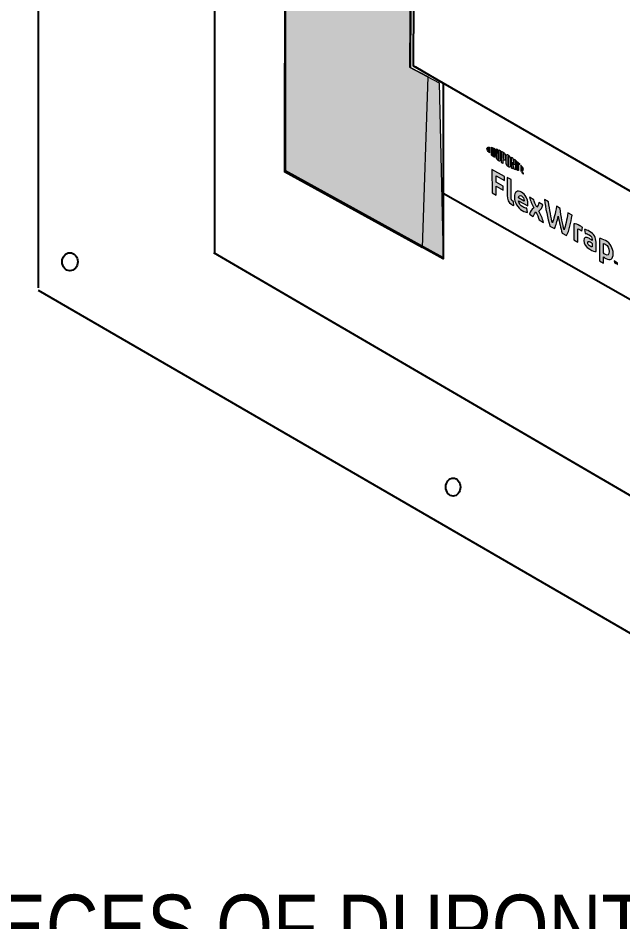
# Model space of a CAD drawing. Header units: inches. Extents: x -20.7 to 75.7, y -15.1 to 19.1.
# Drawn here: x -14.433 to -12.949, y 4.539 to 6.756 of the extents above; entities that cross this region are included whole.
import ezdxf

# ---------------------------------------------------------------- set-up
doc = ezdxf.new("R2010")
doc.units = ezdxf.units.IN
doc.header["$MEASUREMENT"] = 0
for name, color, linetype, lineweight in [('.ATI-DETAIL', 7, 'Continuous', 0), ('.ATI-HATCH', 7, 'Continuous', 0), ('.ATI-TEXT', 7, 'Continuous', 0), ('G-ANNO-TTLB', 7, 'Continuous', 0), ('LOGOS', 7, 'Continuous', 0), ('TYVEK', 7, 'Continuous', 0)]:
    doc.layers.add(name, color=color, linetype=linetype, lineweight=lineweight)

# ---------------------------------------------------------------- blocks, each defined once
blk = doc.blocks.new('Block_15')
at = {"layer": 'TYVEK', "color": 133, "lineweight": 25, "true_color": 0x70ccdd}
blk.add_line((-11.7815, 5.412), (-13.3897, 6.3261), dxfattribs=at)
blk.add_lwpolyline([(-13.6873, 6.7355)], dxfattribs=at)
blk = doc.blocks.new('Block_94')
at = {"layer": 'TYVEK', "color": 2, "lineweight": 18, "true_color": 0xf5eb12}
blk.add_lwpolyline([(-13.385, 6.7294)], dxfattribs=at)
blk = doc.blocks.new('Block_176')
at = {"layer": 'TYVEK', "color": 252, "lineweight": 25, "true_color": 0x838484}
blk.add_ellipse((-14.3054, 6.1584), major_axis=(0, 0.0221), ratio=0.86328, dxfattribs=at)
blk = doc.blocks.new('Block_184')
at = {"layer": 'TYVEK', "color": 18, "lineweight": 25, "true_color": 0x000000}
for points in [[(-14.367, 7.1609)], [(-13.0381, 6.3916)]]:
    blk.add_lwpolyline(points, dxfattribs=at)
blk = doc.blocks.new('Block_186')
at = {"layer": 'TYVEK', "true_color": 0x000000, "transparency": 33554687}
h = blk.add_hatch(color=18, dxfattribs=at)
h.dxf.hatch_style = 2
edge = h.paths.add_edge_path()
edge.add_spline(control_points=[(-13.2697, 6.3275), (-13.2697, 6.3275), (-13.2699, 6.385), (-13.2699, 6.385), (-13.2699, 6.385), (-13.2395, 6.3675), (-13.2395, 6.3675), (-13.2395, 6.3675), (-13.2395, 6.3575), (-13.2395, 6.3575), (-13.2395, 6.3575), (-13.2597, 6.3691), (-13.2597, 6.3691), (-13.2597, 6.3691), (-13.2596, 6.3535), (-13.2596, 6.3535), (-13.2596, 6.3535), (-13.2427, 6.3438), (-13.2427, 6.3438), (-13.2427, 6.3438), (-13.2426, 6.3337), (-13.2426, 6.3337), (-13.2426, 6.3337), (-13.2596, 6.3435), (-13.2596, 6.3435), (-13.2596, 6.3435), (-13.2595, 6.3216), (-13.2595, 6.3216), (-13.2595, 6.3216), (-13.2697, 6.3275), (-13.2697, 6.3275)], knot_values=[0, 0, 0, 0, 1, 1, 1, 2, 2, 2, 3, 3, 3, 4, 4, 4, 5, 5, 5, 6, 6, 6, 7, 7, 7, 8, 8, 8, 9, 9, 9, 10, 10, 10, 10], degree=3, periodic=0)
h = blk.add_hatch(color=18, dxfattribs=at)
h.dxf.hatch_style = 2
edge = h.paths.add_edge_path()
edge.add_spline(control_points=[(-13.2229, 6.3157), (-13.2229, 6.3113), (-13.2219, 6.3084), (-13.219, 6.3067), (-13.2183, 6.3063), (-13.2176, 6.306), (-13.2169, 6.3058), (-13.2169, 6.3058), (-13.2162, 6.2964), (-13.2162, 6.2964), (-13.2176, 6.2969), (-13.2198, 6.2978), (-13.2212, 6.2986), (-13.2294, 6.3033), (-13.2327, 6.3114), (-13.2327, 6.3212), (-13.2327, 6.3212), (-13.2328, 6.3651), (-13.2328, 6.3651), (-13.2328, 6.3651), (-13.223, 6.3601), (-13.223, 6.3601), (-13.223, 6.3601), (-13.2229, 6.3157), (-13.2229, 6.3157)], knot_values=[0, 0, 0, 0, 1, 1, 1, 2, 2, 2, 3, 3, 3, 4, 4, 4, 5, 5, 5, 6, 6, 6, 7, 7, 7, 8, 8, 8, 8], degree=3, periodic=0)
h = blk.add_hatch(color=18, dxfattribs=at)
h.dxf.hatch_style = 2
edge = h.paths.add_edge_path()
edge.add_spline(control_points=[(-13.2047, 6.315), (-13.2047, 6.315), (-13.1911, 6.3073), (-13.1911, 6.3073), (-13.1911, 6.3073), (-13.1911, 6.3083), (-13.1911, 6.3083), (-13.1911, 6.3129), (-13.1933, 6.3175), (-13.1972, 6.3197), (-13.2013, 6.3221), (-13.204, 6.3203), (-13.2047, 6.315)], knot_values=[0, 0, 0, 0, 1, 1, 1, 2, 2, 2, 3, 3, 3, 4, 4, 4, 4], degree=3, periodic=0)
edge = h.paths.add_edge_path()
edge.add_spline(control_points=[(-13.183, 6.2795), (-13.1861, 6.2796), (-13.1908, 6.2811), (-13.1955, 6.2838), (-13.2069, 6.2904), (-13.2148, 6.3033), (-13.2148, 6.317), (-13.2149, 6.33), (-13.2077, 6.3348), (-13.1972, 6.3287), (-13.1879, 6.3234), (-13.1817, 6.3122), (-13.1817, 6.3012), (-13.1817, 6.2988), (-13.1818, 6.2967), (-13.182, 6.2951), (-13.182, 6.2951), (-13.2045, 6.3081), (-13.2045, 6.3081), (-13.2036, 6.301), (-13.2002, 6.2961), (-13.1945, 6.2928), (-13.191, 6.2908), (-13.1877, 6.2898), (-13.1846, 6.2895), (-13.1846, 6.2895), (-13.183, 6.2795), (-13.183, 6.2795)], knot_values=[0, 0, 0, 0, 1, 1, 1, 2, 2, 2, 3, 3, 3, 4, 4, 4, 5, 5, 5, 6, 6, 6, 7, 7, 7, 8, 8, 8, 9, 9, 9, 9], degree=3, periodic=0)
h = blk.add_hatch(color=18, dxfattribs=at)
h.dxf.hatch_style = 2
edge = h.paths.add_edge_path()
edge.add_spline(control_points=[(-13.1672, 6.2906), (-13.172, 6.2994), (-13.1758, 6.3072), (-13.178, 6.3167), (-13.178, 6.3167), (-13.1674, 6.3106), (-13.1674, 6.3106), (-13.1664, 6.3064), (-13.1633, 6.299), (-13.1601, 6.2925), (-13.1575, 6.2955), (-13.1552, 6.2991), (-13.1548, 6.3034), (-13.1548, 6.3034), (-13.1448, 6.2977), (-13.1448, 6.2977), (-13.1466, 6.2902), (-13.1497, 6.286), (-13.1551, 6.2827), (-13.1499, 6.2731), (-13.1464, 6.2654), (-13.1435, 6.255), (-13.1435, 6.255), (-13.1541, 6.2611), (-13.1541, 6.2611), (-13.1556, 6.2665), (-13.1592, 6.2747), (-13.1622, 6.281), (-13.1649, 6.278), (-13.1674, 6.2746), (-13.1684, 6.2693), (-13.1684, 6.2693), (-13.178, 6.2748), (-13.178, 6.2748), (-13.1762, 6.2823), (-13.1729, 6.2869), (-13.1672, 6.2906)], knot_values=[0, 0, 0, 0, 1, 1, 1, 2, 2, 2, 3, 3, 3, 4, 4, 4, 5, 5, 5, 6, 6, 6, 7, 7, 7, 8, 8, 8, 9, 9, 9, 10, 10, 10, 11, 11, 11, 12, 12, 12, 12], degree=3, periodic=0)
h = blk.add_hatch(color=18, dxfattribs=at)
h.dxf.hatch_style = 2
edge = h.paths.add_edge_path()
edge.add_spline(control_points=[(-13.0838, 6.2782), (-13.0838, 6.2782), (-13.0734, 6.2722), (-13.0734, 6.2722), (-13.0761, 6.2546), (-13.0807, 6.2347), (-13.0867, 6.2224), (-13.0867, 6.2224), (-13.0979, 6.2288), (-13.0979, 6.2288), (-13.1015, 6.2411), (-13.1046, 6.255), (-13.1073, 6.27), (-13.11, 6.2581), (-13.113, 6.2477), (-13.1165, 6.2395), (-13.1165, 6.2395), (-13.1277, 6.2459), (-13.1277, 6.2459), (-13.1335, 6.265), (-13.1386, 6.2905), (-13.1413, 6.3111), (-13.1413, 6.3111), (-13.1309, 6.3052), (-13.1309, 6.3052), (-13.1287, 6.2866), (-13.1246, 6.2648), (-13.1217, 6.2535), (-13.1186, 6.2614), (-13.1139, 6.2776), (-13.1119, 6.2943), (-13.1119, 6.2943), (-13.1028, 6.289), (-13.1028, 6.289), (-13.1006, 6.2699), (-13.0959, 6.2484), (-13.0928, 6.2369), (-13.0899, 6.2449), (-13.0859, 6.2621), (-13.0838, 6.2782)], knot_values=[0, 0, 0, 0, 1, 1, 1, 2, 2, 2, 3, 3, 3, 4, 4, 4, 5, 5, 5, 6, 6, 6, 7, 7, 7, 8, 8, 8, 9, 9, 9, 10, 10, 10, 11, 11, 11, 12, 12, 12, 13, 13, 13, 13], degree=3, periodic=0)
h = blk.add_hatch(color=18, dxfattribs=at)
h.dxf.hatch_style = 2
edge = h.paths.add_edge_path()
edge.add_spline(control_points=[(-13.0541, 6.2466), (-13.0515, 6.2451), (-13.0491, 6.2434), (-13.0477, 6.2421), (-13.0477, 6.2421), (-13.0491, 6.2337), (-13.0491, 6.2337), (-13.0503, 6.2349), (-13.0518, 6.2359), (-13.0533, 6.2367), (-13.0559, 6.2383), (-13.0577, 6.2387), (-13.0592, 6.2387), (-13.0592, 6.2387), (-13.0591, 6.2065), (-13.0591, 6.2065), (-13.0591, 6.2065), (-13.0689, 6.2122), (-13.0689, 6.2122), (-13.0689, 6.2122), (-13.069, 6.2515), (-13.069, 6.2515), (-13.0652, 6.2515), (-13.0592, 6.2495), (-13.0541, 6.2466)], knot_values=[0, 0, 0, 0, 1, 1, 1, 2, 2, 2, 3, 3, 3, 4, 4, 4, 5, 5, 5, 6, 6, 6, 7, 7, 7, 8, 8, 8, 8], degree=3, periodic=0)
h = blk.add_hatch(color=18, dxfattribs=at)
h.dxf.hatch_style = 2
edge = h.paths.add_edge_path()
edge.add_spline(control_points=[(-13.0241, 6.1948), (-13.0241, 6.1948), (-13.0242, 6.2035), (-13.0242, 6.2035), (-13.0258, 6.2049), (-13.0275, 6.2061), (-13.0292, 6.2071), (-13.0325, 6.209), (-13.0351, 6.209), (-13.035, 6.2051), (-13.035, 6.2017), (-13.0329, 6.1986), (-13.0291, 6.1965), (-13.027, 6.1952), (-13.0252, 6.1947), (-13.0241, 6.1948)], knot_values=[0, 0, 0, 0, 1, 1, 1, 2, 2, 2, 3, 3, 3, 4, 4, 4, 5, 5, 5, 5], degree=3, periodic=0)
edge = h.paths.add_edge_path()
edge.add_spline(control_points=[(-13.0301, 6.1889), (-13.0399, 6.1945), (-13.0448, 6.2028), (-13.0448, 6.2102), (-13.0448, 6.2184), (-13.0391, 6.2198), (-13.0305, 6.215), (-13.0285, 6.2138), (-13.026, 6.212), (-13.0242, 6.2107), (-13.0242, 6.2107), (-13.0242, 6.2127), (-13.0242, 6.2127), (-13.0242, 6.2177), (-13.0267, 6.2215), (-13.0315, 6.2242), (-13.0346, 6.226), (-13.0379, 6.2274), (-13.0409, 6.2277), (-13.0409, 6.2277), (-13.0427, 6.2376), (-13.0427, 6.2376), (-13.0396, 6.2373), (-13.0347, 6.2354), (-13.0303, 6.2329), (-13.0199, 6.2269), (-13.0147, 6.2175), (-13.0146, 6.2064), (-13.0146, 6.2064), (-13.0146, 6.1836), (-13.0146, 6.1836), (-13.0175, 6.1836), (-13.023, 6.1848), (-13.0301, 6.1889)], knot_values=[0, 0, 0, 0, 1, 1, 1, 2, 2, 2, 3, 3, 3, 4, 4, 4, 5, 5, 5, 6, 6, 6, 7, 7, 7, 8, 8, 8, 9, 9, 9, 10, 10, 10, 11, 11, 11, 11], degree=3, periodic=0)
h = blk.add_hatch(color=18, dxfattribs=at)
h.dxf.hatch_style = 2
edge = h.paths.add_edge_path()
edge.add_spline(control_points=[(-12.9917, 6.1762), (-12.9854, 6.1726), (-12.9825, 6.1754), (-12.9826, 6.1838), (-12.9826, 6.1912), (-12.9853, 6.1977), (-12.9918, 6.2014), (-12.9936, 6.2025), (-12.9948, 6.2028), (-12.9963, 6.203), (-12.9963, 6.203), (-12.9963, 6.18), (-12.9963, 6.18), (-12.9949, 6.1786), (-12.9938, 6.1774), (-12.9917, 6.1762)], knot_values=[0, 0, 0, 0, 1, 1, 1, 2, 2, 2, 3, 3, 3, 4, 4, 4, 5, 5, 5, 5], degree=3, periodic=0)
edge = h.paths.add_edge_path()
edge.add_spline(control_points=[(-12.9903, 6.1662), (-12.9928, 6.1676), (-12.9945, 6.1689), (-12.9963, 6.1707), (-12.9963, 6.1707), (-12.9962, 6.1551), (-12.9962, 6.1551), (-12.9962, 6.1551), (-13.006, 6.1607), (-13.006, 6.1607), (-13.006, 6.1607), (-13.0061, 6.2155), (-13.0061, 6.2155), (-13.0021, 6.2153), (-12.9964, 6.2134), (-12.9913, 6.2105), (-12.9796, 6.2038), (-12.9726, 6.1916), (-12.9726, 6.1784), (-12.9726, 6.165), (-12.9792, 6.1598), (-12.9903, 6.1662)], knot_values=[0, 0, 0, 0, 1, 1, 1, 2, 2, 2, 3, 3, 3, 4, 4, 4, 5, 5, 5, 6, 6, 6, 7, 7, 7, 7], degree=3, periodic=0)
h = blk.add_hatch(color=18, dxfattribs=at)
h.dxf.hatch_style = 2
edge = h.paths.add_edge_path()
edge.add_spline(control_points=[(-12.9655, 6.1578), (-12.9652, 6.1566), (-12.9648, 6.1557), (-12.9644, 6.1547), (-12.964, 6.1552), (-12.9637, 6.1557), (-12.9633, 6.1565), (-12.9633, 6.1565), (-12.9623, 6.1559), (-12.9623, 6.1559), (-12.9623, 6.1559), (-12.9623, 6.1517), (-12.9623, 6.1517), (-12.9623, 6.1517), (-12.9632, 6.1522), (-12.9632, 6.1522), (-12.9632, 6.1522), (-12.9632, 6.1542), (-12.9632, 6.1542), (-12.9632, 6.1542), (-12.9631, 6.1548), (-12.9631, 6.1548), (-12.9634, 6.1543), (-12.9638, 6.1539), (-12.9641, 6.1535), (-12.9641, 6.1535), (-12.9647, 6.1539), (-12.9647, 6.1539), (-12.9651, 6.1546), (-12.9654, 6.1555), (-12.9657, 6.1563), (-12.9657, 6.1563), (-12.9657, 6.1556), (-12.9657, 6.1556), (-12.9657, 6.1556), (-12.9656, 6.1536), (-12.9656, 6.1536), (-12.9656, 6.1536), (-12.9665, 6.1541), (-12.9665, 6.1541), (-12.9665, 6.1541), (-12.9666, 6.1584), (-12.9666, 6.1584), (-12.9666, 6.1584), (-12.9655, 6.1578), (-12.9655, 6.1578)], knot_values=[0, 0, 0, 0, 1, 1, 1, 2, 2, 2, 3, 3, 3, 4, 4, 4, 5, 5, 5, 6, 6, 6, 7, 7, 7, 8, 8, 8, 9, 9, 9, 10, 10, 10, 11, 11, 11, 12, 12, 12, 13, 13, 13, 14, 14, 14, 15, 15, 15, 15], degree=3, periodic=0)
edge = h.paths.add_edge_path()
edge.add_spline(control_points=[(-12.9689, 6.1588), (-12.9689, 6.1588), (-12.9699, 6.1594), (-12.9699, 6.1594), (-12.9699, 6.1594), (-12.9699, 6.1603), (-12.9699, 6.1603), (-12.9699, 6.1603), (-12.967, 6.1586), (-12.967, 6.1586), (-12.967, 6.1586), (-12.967, 6.1577), (-12.967, 6.1577), (-12.967, 6.1577), (-12.968, 6.1583), (-12.968, 6.1583), (-12.968, 6.1583), (-12.9679, 6.1549), (-12.9679, 6.1549), (-12.9679, 6.1549), (-12.9689, 6.1555), (-12.9689, 6.1555), (-12.9689, 6.1555), (-12.9689, 6.1588), (-12.9689, 6.1588)], knot_values=[0, 0, 0, 0, 1, 1, 1, 2, 2, 2, 3, 3, 3, 4, 4, 4, 5, 5, 5, 6, 6, 6, 7, 7, 7, 8, 8, 8, 8], degree=3, periodic=0)
at = {"layer": 'TYVEK'}
for points, knots in [([(-13.2697, 6.3275), (-13.2697, 6.3275), (-13.2699, 6.385), (-13.2699, 6.385), (-13.2699, 6.385), (-13.2395, 6.3675), (-13.2395, 6.3675), (-13.2395, 6.3675), (-13.2395, 6.3575), (-13.2395, 6.3575), (-13.2395, 6.3575), (-13.2597, 6.3691), (-13.2597, 6.3691), (-13.2597, 6.3691), (-13.2596, 6.3535), (-13.2596, 6.3535), (-13.2596, 6.3535), (-13.2427, 6.3438), (-13.2427, 6.3438), (-13.2427, 6.3438), (-13.2426, 6.3337), (-13.2426, 6.3337), (-13.2426, 6.3337), (-13.2596, 6.3435), (-13.2596, 6.3435), (-13.2596, 6.3435), (-13.2595, 6.3216), (-13.2595, 6.3216), (-13.2595, 6.3216), (-13.2697, 6.3275), (-13.2697, 6.3275)], [0, 0, 0, 0, 1, 1, 1, 2, 2, 2, 3, 3, 3, 4, 4, 4, 5, 5, 5, 6, 6, 6, 7, 7, 7, 8, 8, 8, 9, 9, 9, 10, 10, 10, 10]), ([(-13.2229, 6.3157), (-13.2229, 6.3113), (-13.2219, 6.3084), (-13.219, 6.3067), (-13.2183, 6.3063), (-13.2176, 6.306), (-13.2169, 6.3058), (-13.2169, 6.3058), (-13.2162, 6.2964), (-13.2162, 6.2964), (-13.2176, 6.2969), (-13.2198, 6.2978), (-13.2212, 6.2986), (-13.2294, 6.3033), (-13.2327, 6.3114), (-13.2327, 6.3212), (-13.2327, 6.3212), (-13.2328, 6.3651), (-13.2328, 6.3651), (-13.2328, 6.3651), (-13.223, 6.3601), (-13.223, 6.3601), (-13.223, 6.3601), (-13.2229, 6.3157), (-13.2229, 6.3157)], [0, 0, 0, 0, 1, 1, 1, 2, 2, 2, 3, 3, 3, 4, 4, 4, 5, 5, 5, 6, 6, 6, 7, 7, 7, 8, 8, 8, 8]), ([(-13.183, 6.2795), (-13.1861, 6.2796), (-13.1908, 6.2811), (-13.1955, 6.2838), (-13.2069, 6.2904), (-13.2148, 6.3033), (-13.2148, 6.317), (-13.2149, 6.33), (-13.2077, 6.3348), (-13.1972, 6.3287), (-13.1879, 6.3234), (-13.1817, 6.3122), (-13.1817, 6.3012), (-13.1817, 6.2988), (-13.1818, 6.2967), (-13.182, 6.2951), (-13.182, 6.2951), (-13.2045, 6.3081), (-13.2045, 6.3081), (-13.2036, 6.301), (-13.2002, 6.2961), (-13.1945, 6.2928), (-13.191, 6.2908), (-13.1877, 6.2898), (-13.1846, 6.2895), (-13.1846, 6.2895), (-13.183, 6.2795), (-13.183, 6.2795)], [0, 0, 0, 0, 1, 1, 1, 2, 2, 2, 3, 3, 3, 4, 4, 4, 5, 5, 5, 6, 6, 6, 7, 7, 7, 8, 8, 8, 9, 9, 9, 9]), ([(-13.2047, 6.315), (-13.2047, 6.315), (-13.1911, 6.3073), (-13.1911, 6.3073), (-13.1911, 6.3073), (-13.1911, 6.3083), (-13.1911, 6.3083), (-13.1911, 6.3129), (-13.1933, 6.3175), (-13.1972, 6.3197), (-13.2013, 6.3221), (-13.204, 6.3203), (-13.2047, 6.315)], [0, 0, 0, 0, 1, 1, 1, 2, 2, 2, 3, 3, 3, 4, 4, 4, 4]), ([(-13.1672, 6.2906), (-13.172, 6.2994), (-13.1758, 6.3072), (-13.178, 6.3167), (-13.178, 6.3167), (-13.1674, 6.3106), (-13.1674, 6.3106), (-13.1664, 6.3064), (-13.1633, 6.299), (-13.1601, 6.2925), (-13.1575, 6.2955), (-13.1552, 6.2991), (-13.1548, 6.3034), (-13.1548, 6.3034), (-13.1448, 6.2977), (-13.1448, 6.2977), (-13.1466, 6.2902), (-13.1497, 6.286), (-13.1551, 6.2827), (-13.1499, 6.2731), (-13.1464, 6.2654), (-13.1435, 6.255), (-13.1435, 6.255), (-13.1541, 6.2611), (-13.1541, 6.2611), (-13.1556, 6.2665), (-13.1592, 6.2747), (-13.1622, 6.281), (-13.1649, 6.278), (-13.1674, 6.2746), (-13.1684, 6.2693), (-13.1684, 6.2693), (-13.178, 6.2748), (-13.178, 6.2748), (-13.1762, 6.2823), (-13.1729, 6.2869), (-13.1672, 6.2906)], [0, 0, 0, 0, 1, 1, 1, 2, 2, 2, 3, 3, 3, 4, 4, 4, 5, 5, 5, 6, 6, 6, 7, 7, 7, 8, 8, 8, 9, 9, 9, 10, 10, 10, 11, 11, 11, 12, 12, 12, 12]), ([(-13.0838, 6.2782), (-13.0838, 6.2782), (-13.0734, 6.2722), (-13.0734, 6.2722), (-13.0761, 6.2546), (-13.0807, 6.2347), (-13.0867, 6.2224), (-13.0867, 6.2224), (-13.0979, 6.2288), (-13.0979, 6.2288), (-13.1015, 6.2411), (-13.1046, 6.255), (-13.1073, 6.27), (-13.11, 6.2581), (-13.113, 6.2477), (-13.1165, 6.2395), (-13.1165, 6.2395), (-13.1277, 6.2459), (-13.1277, 6.2459), (-13.1335, 6.265), (-13.1386, 6.2905), (-13.1413, 6.3111), (-13.1413, 6.3111), (-13.1309, 6.3052), (-13.1309, 6.3052), (-13.1287, 6.2866), (-13.1246, 6.2648), (-13.1217, 6.2535), (-13.1186, 6.2614), (-13.1139, 6.2776), (-13.1119, 6.2943), (-13.1119, 6.2943), (-13.1028, 6.289), (-13.1028, 6.289), (-13.1006, 6.2699), (-13.0959, 6.2484), (-13.0928, 6.2369), (-13.0899, 6.2449), (-13.0859, 6.2621), (-13.0838, 6.2782)], [0, 0, 0, 0, 1, 1, 1, 2, 2, 2, 3, 3, 3, 4, 4, 4, 5, 5, 5, 6, 6, 6, 7, 7, 7, 8, 8, 8, 9, 9, 9, 10, 10, 10, 11, 11, 11, 12, 12, 12, 13, 13, 13, 13]), ([(-13.0541, 6.2466), (-13.0515, 6.2451), (-13.0491, 6.2434), (-13.0477, 6.2421), (-13.0477, 6.2421), (-13.0491, 6.2337), (-13.0491, 6.2337), (-13.0503, 6.2349), (-13.0518, 6.2359), (-13.0533, 6.2367), (-13.0559, 6.2383), (-13.0577, 6.2387), (-13.0592, 6.2387), (-13.0592, 6.2387), (-13.0591, 6.2065), (-13.0591, 6.2065), (-13.0591, 6.2065), (-13.0689, 6.2122), (-13.0689, 6.2122), (-13.0689, 6.2122), (-13.069, 6.2515), (-13.069, 6.2515), (-13.0652, 6.2515), (-13.0592, 6.2495), (-13.0541, 6.2466)], [0, 0, 0, 0, 1, 1, 1, 2, 2, 2, 3, 3, 3, 4, 4, 4, 5, 5, 5, 6, 6, 6, 7, 7, 7, 8, 8, 8, 8]), ([(-13.0301, 6.1889), (-13.0399, 6.1945), (-13.0448, 6.2028), (-13.0448, 6.2102), (-13.0448, 6.2184), (-13.0391, 6.2198), (-13.0305, 6.215), (-13.0285, 6.2138), (-13.026, 6.212), (-13.0242, 6.2107), (-13.0242, 6.2107), (-13.0242, 6.2127), (-13.0242, 6.2127), (-13.0242, 6.2177), (-13.0267, 6.2215), (-13.0315, 6.2242), (-13.0346, 6.226), (-13.0379, 6.2274), (-13.0409, 6.2277), (-13.0409, 6.2277), (-13.0427, 6.2376), (-13.0427, 6.2376), (-13.0396, 6.2373), (-13.0347, 6.2354), (-13.0303, 6.2329), (-13.0199, 6.2269), (-13.0147, 6.2175), (-13.0146, 6.2064), (-13.0146, 6.2064), (-13.0146, 6.1836), (-13.0146, 6.1836), (-13.0175, 6.1836), (-13.023, 6.1848), (-13.0301, 6.1889)], [0, 0, 0, 0, 1, 1, 1, 2, 2, 2, 3, 3, 3, 4, 4, 4, 5, 5, 5, 6, 6, 6, 7, 7, 7, 8, 8, 8, 9, 9, 9, 10, 10, 10, 11, 11, 11, 11]), ([(-13.0241, 6.1948), (-13.0241, 6.1948), (-13.0242, 6.2035), (-13.0242, 6.2035), (-13.0258, 6.2049), (-13.0275, 6.2061), (-13.0292, 6.2071), (-13.0325, 6.209), (-13.0351, 6.209), (-13.035, 6.2051), (-13.035, 6.2017), (-13.0329, 6.1986), (-13.0291, 6.1965), (-13.027, 6.1952), (-13.0252, 6.1947), (-13.0241, 6.1948)], [0, 0, 0, 0, 1, 1, 1, 2, 2, 2, 3, 3, 3, 4, 4, 4, 5, 5, 5, 5]), ([(-12.9903, 6.1662), (-12.9928, 6.1676), (-12.9945, 6.1689), (-12.9963, 6.1707), (-12.9963, 6.1707), (-12.9962, 6.1551), (-12.9962, 6.1551), (-12.9962, 6.1551), (-13.006, 6.1607), (-13.006, 6.1607), (-13.006, 6.1607), (-13.0061, 6.2155), (-13.0061, 6.2155), (-13.0021, 6.2153), (-12.9964, 6.2134), (-12.9913, 6.2105), (-12.9796, 6.2038), (-12.9726, 6.1916), (-12.9726, 6.1784), (-12.9726, 6.165), (-12.9792, 6.1598), (-12.9903, 6.1662)], [0, 0, 0, 0, 1, 1, 1, 2, 2, 2, 3, 3, 3, 4, 4, 4, 5, 5, 5, 6, 6, 6, 7, 7, 7, 7]), ([(-12.9917, 6.1762), (-12.9854, 6.1726), (-12.9825, 6.1754), (-12.9826, 6.1838), (-12.9826, 6.1912), (-12.9853, 6.1977), (-12.9918, 6.2014), (-12.9936, 6.2025), (-12.9948, 6.2028), (-12.9963, 6.203), (-12.9963, 6.203), (-12.9963, 6.18), (-12.9963, 6.18), (-12.9949, 6.1786), (-12.9938, 6.1774), (-12.9917, 6.1762)], [0, 0, 0, 0, 1, 1, 1, 2, 2, 2, 3, 3, 3, 4, 4, 4, 5, 5, 5, 5]), ([(-12.9689, 6.1588), (-12.9689, 6.1588), (-12.9699, 6.1594), (-12.9699, 6.1594), (-12.9699, 6.1594), (-12.9699, 6.1603), (-12.9699, 6.1603), (-12.9699, 6.1603), (-12.967, 6.1586), (-12.967, 6.1586), (-12.967, 6.1586), (-12.967, 6.1577), (-12.967, 6.1577), (-12.967, 6.1577), (-12.968, 6.1583), (-12.968, 6.1583), (-12.968, 6.1583), (-12.9679, 6.1549), (-12.9679, 6.1549), (-12.9679, 6.1549), (-12.9689, 6.1555), (-12.9689, 6.1555), (-12.9689, 6.1555), (-12.9689, 6.1588), (-12.9689, 6.1588)], [0, 0, 0, 0, 1, 1, 1, 2, 2, 2, 3, 3, 3, 4, 4, 4, 5, 5, 5, 6, 6, 6, 7, 7, 7, 8, 8, 8, 8]), ([(-12.9655, 6.1578), (-12.9652, 6.1566), (-12.9648, 6.1557), (-12.9644, 6.1547), (-12.964, 6.1552), (-12.9637, 6.1557), (-12.9633, 6.1565), (-12.9633, 6.1565), (-12.9623, 6.1559), (-12.9623, 6.1559), (-12.9623, 6.1559), (-12.9623, 6.1517), (-12.9623, 6.1517), (-12.9623, 6.1517), (-12.9632, 6.1522), (-12.9632, 6.1522), (-12.9632, 6.1522), (-12.9632, 6.1542), (-12.9632, 6.1542), (-12.9632, 6.1542), (-12.9631, 6.1548), (-12.9631, 6.1548), (-12.9634, 6.1543), (-12.9638, 6.1539), (-12.9641, 6.1535), (-12.9641, 6.1535), (-12.9647, 6.1539), (-12.9647, 6.1539), (-12.9651, 6.1546), (-12.9654, 6.1555), (-12.9657, 6.1563), (-12.9657, 6.1563), (-12.9657, 6.1556), (-12.9657, 6.1556), (-12.9657, 6.1556), (-12.9656, 6.1536), (-12.9656, 6.1536), (-12.9656, 6.1536), (-12.9665, 6.1541), (-12.9665, 6.1541), (-12.9665, 6.1541), (-12.9666, 6.1584), (-12.9666, 6.1584), (-12.9666, 6.1584), (-12.9655, 6.1578), (-12.9655, 6.1578)], [0, 0, 0, 0, 1, 1, 1, 2, 2, 2, 3, 3, 3, 4, 4, 4, 5, 5, 5, 6, 6, 6, 7, 7, 7, 8, 8, 8, 9, 9, 9, 10, 10, 10, 11, 11, 11, 12, 12, 12, 13, 13, 13, 14, 14, 14, 15, 15, 15, 15])]:
    blk.add_open_spline(points, degree=3, knots=knots, dxfattribs=at)
blk = doc.blocks.new('Block_187')
at = {"layer": 'TYVEK', "true_color": 0x000000, "transparency": 33554687}
h = blk.add_hatch(color=18, dxfattribs=at)
h.dxf.hatch_style = 2
edge = h.paths.add_edge_path()
edge.add_spline(control_points=[(-13.2824, 6.4361), (-13.2824, 6.4334), (-13.2802, 6.4297), (-13.2763, 6.4253), (-13.2763, 6.4253), (-13.2763, 6.4397), (-13.2763, 6.4397), (-13.2802, 6.4399), (-13.2824, 6.4387), (-13.2824, 6.4361)], knot_values=[0, 0, 0, 0, 1, 1, 1, 2, 2, 2, 3, 3, 3, 3], degree=3, periodic=0)
h = blk.add_hatch(color=18, dxfattribs=at)
h.dxf.hatch_style = 2
edge = h.paths.add_edge_path()
edge.add_spline(control_points=[(-13.2646, 6.4199), (-13.2646, 6.4188), (-13.2652, 6.4188), (-13.2659, 6.4192), (-13.2664, 6.4195), (-13.2672, 6.4202), (-13.2679, 6.4208), (-13.2679, 6.4208), (-13.2679, 6.4346), (-13.2679, 6.4346), (-13.2673, 6.4344), (-13.2664, 6.4342), (-13.2659, 6.4339), (-13.2652, 6.4335), (-13.2646, 6.4328), (-13.2646, 6.4317), (-13.2646, 6.4317), (-13.2646, 6.4199), (-13.2646, 6.4199)], knot_values=[0, 0, 0, 0, 1, 1, 1, 2, 2, 2, 3, 3, 3, 4, 4, 4, 5, 5, 5, 6, 6, 6, 6], degree=3, periodic=0)
edge = h.paths.add_edge_path()
edge.add_spline(control_points=[(-13.2655, 6.4372), (-13.2665, 6.4378), (-13.2681, 6.4384), (-13.2709, 6.439), (-13.2709, 6.439), (-13.2709, 6.4199), (-13.2709, 6.4199), (-13.2684, 6.4176), (-13.2665, 6.416), (-13.2654, 6.4153), (-13.2629, 6.4139), (-13.2615, 6.4149), (-13.2615, 6.4177), (-13.2615, 6.4177), (-13.2615, 6.4304), (-13.2615, 6.4304), (-13.2615, 6.4332), (-13.263, 6.4358), (-13.2655, 6.4372)], knot_values=[0, 0, 0, 0, 1, 1, 1, 2, 2, 2, 3, 3, 3, 4, 4, 4, 5, 5, 5, 6, 6, 6, 6], degree=3, periodic=0)
h = blk.add_hatch(color=18, dxfattribs=at)
h.dxf.hatch_style = 2
edge = h.paths.add_edge_path()
edge.add_spline(control_points=[(-13.2528, 6.4109), (-13.2528, 6.4098), (-13.2531, 6.4093), (-13.2543, 6.4102), (-13.2555, 6.411), (-13.2558, 6.4118), (-13.2558, 6.4131), (-13.2558, 6.4131), (-13.2559, 6.4339), (-13.2559, 6.4339), (-13.2566, 6.4343), (-13.2584, 6.435), (-13.2591, 6.4353), (-13.2591, 6.4353), (-13.2591, 6.4142), (-13.2591, 6.4142), (-13.2591, 6.4109), (-13.2577, 6.4087), (-13.2543, 6.4064), (-13.2512, 6.4042), (-13.2494, 6.4049), (-13.2494, 6.4086), (-13.2494, 6.4086), (-13.2494, 6.4309), (-13.2494, 6.4309), (-13.2501, 6.4312), (-13.2522, 6.4322), (-13.2528, 6.4325), (-13.2528, 6.4325), (-13.2528, 6.4109), (-13.2528, 6.4109)], knot_values=[0, 0, 0, 0, 1, 1, 1, 2, 2, 2, 3, 3, 3, 4, 4, 4, 5, 5, 5, 6, 6, 6, 7, 7, 7, 8, 8, 8, 9, 9, 9, 10, 10, 10, 10], degree=3, periodic=0)
h = blk.add_hatch(color=18, dxfattribs=at)
h.dxf.hatch_style = 2
edge = h.paths.add_edge_path()
edge.add_spline(control_points=[(-13.2404, 6.4129), (-13.2404, 6.4117), (-13.2407, 6.4113), (-13.2421, 6.4121), (-13.2421, 6.4121), (-13.2433, 6.4128), (-13.2433, 6.4128), (-13.2433, 6.4128), (-13.2433, 6.4239), (-13.2433, 6.4239), (-13.2428, 6.4236), (-13.2425, 6.4234), (-13.2422, 6.4232), (-13.2407, 6.4224), (-13.2404, 6.4216), (-13.2404, 6.4203), (-13.2404, 6.4203), (-13.2404, 6.4129), (-13.2404, 6.4129)], knot_values=[0, 0, 0, 0, 1, 1, 1, 2, 2, 2, 3, 3, 3, 4, 4, 4, 5, 5, 5, 6, 6, 6, 6], degree=3, periodic=0)
edge = h.paths.add_edge_path()
edge.add_spline(control_points=[(-13.242, 6.427), (-13.2426, 6.4274), (-13.2448, 6.4285), (-13.2468, 6.4296), (-13.2468, 6.4296), (-13.2467, 6.4015), (-13.2467, 6.4015), (-13.246, 6.4011), (-13.2442, 6.4), (-13.2433, 6.3994), (-13.2433, 6.3994), (-13.2433, 6.4089), (-13.2433, 6.4089), (-13.2433, 6.4089), (-13.242, 6.4081), (-13.242, 6.4081), (-13.2384, 6.4061), (-13.2369, 6.4071), (-13.2369, 6.4107), (-13.2369, 6.4107), (-13.2369, 6.4189), (-13.2369, 6.4189), (-13.2369, 6.4224), (-13.2386, 6.4251), (-13.242, 6.427)], knot_values=[0, 0, 0, 0, 1, 1, 1, 2, 2, 2, 3, 3, 3, 4, 4, 4, 5, 5, 5, 6, 6, 6, 7, 7, 7, 8, 8, 8, 8], degree=3, periodic=0)
h = blk.add_hatch(color=18, dxfattribs=at)
h.dxf.hatch_style = 2
edge = h.paths.add_edge_path()
edge.add_spline(control_points=[(-13.2281, 6.3961), (-13.2281, 6.395), (-13.2285, 6.3946), (-13.2297, 6.3953), (-13.2309, 6.396), (-13.2312, 6.3968), (-13.2312, 6.3979), (-13.2312, 6.3979), (-13.2313, 6.4154), (-13.2313, 6.4154), (-13.2313, 6.4165), (-13.231, 6.417), (-13.2297, 6.4162), (-13.2285, 6.4155), (-13.2282, 6.4147), (-13.2282, 6.4136), (-13.2282, 6.4136), (-13.2281, 6.3961), (-13.2281, 6.3961)], knot_values=[0, 0, 0, 0, 1, 1, 1, 2, 2, 2, 3, 3, 3, 4, 4, 4, 5, 5, 5, 6, 6, 6, 6], degree=3, periodic=0)
edge = h.paths.add_edge_path()
edge.add_spline(control_points=[(-13.2297, 6.4201), (-13.2329, 6.4221), (-13.2348, 6.4216), (-13.2348, 6.4179), (-13.2348, 6.4179), (-13.2347, 6.3996), (-13.2347, 6.3996), (-13.2347, 6.3957), (-13.233, 6.3931), (-13.2297, 6.3914), (-13.2264, 6.3896), (-13.2247, 6.3901), (-13.2247, 6.3942), (-13.2247, 6.3942), (-13.2247, 6.4117), (-13.2247, 6.4117), (-13.2247, 6.4157), (-13.2263, 6.418), (-13.2297, 6.4201)], knot_values=[0, 0, 0, 0, 1, 1, 1, 2, 2, 2, 3, 3, 3, 4, 4, 4, 5, 5, 5, 6, 6, 6, 6], degree=3, periodic=0)
h = blk.add_hatch(color=18, dxfattribs=at)
h.dxf.hatch_style = 2
edge = h.paths.add_edge_path()
edge.add_spline(control_points=[(-13.2152, 6.3962), (-13.2152, 6.3962), (-13.219, 6.4127), (-13.219, 6.4127), (-13.2201, 6.4134), (-13.2213, 6.4143), (-13.2223, 6.4149), (-13.2223, 6.4149), (-13.2222, 6.388), (-13.2222, 6.388), (-13.2215, 6.3877), (-13.2198, 6.387), (-13.2189, 6.3866), (-13.2189, 6.3866), (-13.2192, 6.4026), (-13.2192, 6.4026), (-13.2192, 6.4026), (-13.2152, 6.3851), (-13.2152, 6.3851), (-13.2143, 6.3847), (-13.2131, 6.3843), (-13.2123, 6.384), (-13.2123, 6.384), (-13.2123, 6.4076), (-13.2123, 6.4076), (-13.2132, 6.4083), (-13.2147, 6.4095), (-13.2155, 6.41), (-13.2155, 6.41), (-13.2152, 6.3962), (-13.2152, 6.3962)], knot_values=[0, 0, 0, 0, 1, 1, 1, 2, 2, 2, 3, 3, 3, 4, 4, 4, 5, 5, 5, 6, 6, 6, 7, 7, 7, 8, 8, 8, 9, 9, 9, 10, 10, 10, 10], degree=3, periodic=0)
h = blk.add_hatch(color=18, dxfattribs=at)
h.dxf.hatch_style = 2
edge = h.paths.add_edge_path()
edge.add_spline(control_points=[(-13.2106, 6.4025), (-13.2098, 6.4018), (-13.209, 6.4012), (-13.2082, 6.4005), (-13.2082, 6.4005), (-13.2081, 6.3826), (-13.2081, 6.3826), (-13.2074, 6.3824), (-13.206, 6.382), (-13.2051, 6.3818), (-13.2051, 6.3818), (-13.2051, 6.3979), (-13.2051, 6.3979), (-13.2042, 6.3971), (-13.2034, 6.3964), (-13.2026, 6.3957), (-13.2026, 6.3957), (-13.2026, 6.3991), (-13.2026, 6.3991), (-13.205, 6.4015), (-13.2076, 6.4038), (-13.2107, 6.4062), (-13.2107, 6.4062), (-13.2106, 6.4025), (-13.2106, 6.4025)], knot_values=[0, 0, 0, 0, 1, 1, 1, 2, 2, 2, 3, 3, 3, 4, 4, 4, 5, 5, 5, 6, 6, 6, 7, 7, 7, 8, 8, 8, 8], degree=3, periodic=0)
h = blk.add_hatch(color=18, dxfattribs=at)
h.dxf.hatch_style = 2
edge = h.paths.add_edge_path()
edge.add_spline(control_points=[(-13.1928, 6.3846), (-13.1928, 6.382), (-13.195, 6.3808), (-13.1989, 6.3809), (-13.1989, 6.3809), (-13.1989, 6.3953), (-13.1989, 6.3953), (-13.195, 6.391), (-13.1928, 6.3872), (-13.1928, 6.3846)], knot_values=[0, 0, 0, 0, 1, 1, 1, 2, 2, 2, 3, 3, 3, 3], degree=3, periodic=0)
h = blk.add_hatch(color=18, dxfattribs=at)
h.dxf.hatch_style = 2
edge = h.paths.add_edge_path()
edge.add_spline(control_points=[(-13.1946, 6.377), (-13.1946, 6.377), (-13.1942, 6.3768), (-13.1942, 6.3768), (-13.1942, 6.3768), (-13.1937, 6.3755), (-13.1937, 6.3755), (-13.1937, 6.3755), (-13.1931, 6.3761), (-13.1931, 6.3761), (-13.1931, 6.3761), (-13.1928, 6.3759), (-13.1928, 6.3759), (-13.1928, 6.3759), (-13.1928, 6.3738), (-13.1928, 6.3738), (-13.1928, 6.3738), (-13.1931, 6.374), (-13.1931, 6.374), (-13.1931, 6.374), (-13.1931, 6.3755), (-13.1931, 6.3755), (-13.1931, 6.3755), (-13.1937, 6.3748), (-13.1937, 6.3748), (-13.1937, 6.3748), (-13.1937, 6.3749), (-13.1937, 6.3749), (-13.1937, 6.3749), (-13.1943, 6.3762), (-13.1943, 6.3762), (-13.1943, 6.3762), (-13.1943, 6.3747), (-13.1943, 6.3747), (-13.1943, 6.3747), (-13.1946, 6.3749), (-13.1946, 6.3749), (-13.1946, 6.3749), (-13.1946, 6.377), (-13.1946, 6.377)], knot_values=[0, 0, 0, 0, 1, 1, 1, 2, 2, 2, 3, 3, 3, 4, 4, 4, 5, 5, 5, 6, 6, 6, 7, 7, 7, 8, 8, 8, 9, 9, 9, 10, 10, 10, 11, 11, 11, 12, 12, 12, 13, 13, 13, 13], degree=3, periodic=0)
edge = h.paths.add_edge_path()
edge.add_spline(control_points=[(-13.1959, 6.3773), (-13.1959, 6.3773), (-13.1964, 6.3777), (-13.1964, 6.3777), (-13.1964, 6.3777), (-13.1964, 6.378), (-13.1964, 6.378), (-13.1964, 6.378), (-13.195, 6.3772), (-13.195, 6.3772), (-13.195, 6.3772), (-13.195, 6.3768), (-13.195, 6.3768), (-13.195, 6.3768), (-13.1955, 6.3771), (-13.1955, 6.3771), (-13.1955, 6.3771), (-13.1955, 6.3754), (-13.1955, 6.3754), (-13.1955, 6.3754), (-13.1959, 6.3756), (-13.1959, 6.3756), (-13.1959, 6.3756), (-13.1959, 6.3773), (-13.1959, 6.3773)], knot_values=[0, 0, 0, 0, 1, 1, 1, 2, 2, 2, 3, 3, 3, 4, 4, 4, 5, 5, 5, 6, 6, 6, 7, 7, 7, 8, 8, 8, 8], degree=3, periodic=0)
at = {"layer": 'TYVEK'}
for points, knots in [([(-13.2824, 6.4361), (-13.2824, 6.4334), (-13.2802, 6.4297), (-13.2763, 6.4253), (-13.2763, 6.4253), (-13.2763, 6.4397), (-13.2763, 6.4397), (-13.2802, 6.4399), (-13.2824, 6.4387), (-13.2824, 6.4361)], [0, 0, 0, 0, 1, 1, 1, 2, 2, 2, 3, 3, 3, 3]), ([(-13.2655, 6.4372), (-13.2665, 6.4378), (-13.2681, 6.4384), (-13.2709, 6.439), (-13.2709, 6.439), (-13.2709, 6.4199), (-13.2709, 6.4199), (-13.2684, 6.4176), (-13.2665, 6.416), (-13.2654, 6.4153), (-13.2629, 6.4139), (-13.2615, 6.4149), (-13.2615, 6.4177), (-13.2615, 6.4177), (-13.2615, 6.4304), (-13.2615, 6.4304), (-13.2615, 6.4332), (-13.263, 6.4358), (-13.2655, 6.4372)], [0, 0, 0, 0, 1, 1, 1, 2, 2, 2, 3, 3, 3, 4, 4, 4, 5, 5, 5, 6, 6, 6, 6]), ([(-13.2646, 6.4199), (-13.2646, 6.4188), (-13.2652, 6.4188), (-13.2659, 6.4192), (-13.2664, 6.4195), (-13.2672, 6.4202), (-13.2679, 6.4208), (-13.2679, 6.4208), (-13.2679, 6.4346), (-13.2679, 6.4346), (-13.2673, 6.4344), (-13.2664, 6.4342), (-13.2659, 6.4339), (-13.2652, 6.4335), (-13.2646, 6.4328), (-13.2646, 6.4317), (-13.2646, 6.4317), (-13.2646, 6.4199), (-13.2646, 6.4199)], [0, 0, 0, 0, 1, 1, 1, 2, 2, 2, 3, 3, 3, 4, 4, 4, 5, 5, 5, 6, 6, 6, 6]), ([(-13.2528, 6.4109), (-13.2528, 6.4098), (-13.2531, 6.4093), (-13.2543, 6.4102), (-13.2555, 6.411), (-13.2558, 6.4118), (-13.2558, 6.4131), (-13.2558, 6.4131), (-13.2559, 6.4339), (-13.2559, 6.4339), (-13.2566, 6.4343), (-13.2584, 6.435), (-13.2591, 6.4353), (-13.2591, 6.4353), (-13.2591, 6.4142), (-13.2591, 6.4142), (-13.2591, 6.4109), (-13.2577, 6.4087), (-13.2543, 6.4064), (-13.2512, 6.4042), (-13.2494, 6.4049), (-13.2494, 6.4086), (-13.2494, 6.4086), (-13.2494, 6.4309), (-13.2494, 6.4309), (-13.2501, 6.4312), (-13.2522, 6.4322), (-13.2528, 6.4325), (-13.2528, 6.4325), (-13.2528, 6.4109), (-13.2528, 6.4109)], [0, 0, 0, 0, 1, 1, 1, 2, 2, 2, 3, 3, 3, 4, 4, 4, 5, 5, 5, 6, 6, 6, 7, 7, 7, 8, 8, 8, 9, 9, 9, 10, 10, 10, 10]), ([(-13.242, 6.427), (-13.2426, 6.4274), (-13.2448, 6.4285), (-13.2468, 6.4296), (-13.2468, 6.4296), (-13.2467, 6.4015), (-13.2467, 6.4015), (-13.246, 6.4011), (-13.2442, 6.4), (-13.2433, 6.3994), (-13.2433, 6.3994), (-13.2433, 6.4089), (-13.2433, 6.4089), (-13.2433, 6.4089), (-13.242, 6.4081), (-13.242, 6.4081), (-13.2384, 6.4061), (-13.2369, 6.4071), (-13.2369, 6.4107), (-13.2369, 6.4107), (-13.2369, 6.4189), (-13.2369, 6.4189), (-13.2369, 6.4224), (-13.2386, 6.4251), (-13.242, 6.427)], [0, 0, 0, 0, 1, 1, 1, 2, 2, 2, 3, 3, 3, 4, 4, 4, 5, 5, 5, 6, 6, 6, 7, 7, 7, 8, 8, 8, 8]), ([(-13.2404, 6.4129), (-13.2404, 6.4117), (-13.2407, 6.4113), (-13.2421, 6.4121), (-13.2421, 6.4121), (-13.2433, 6.4128), (-13.2433, 6.4128), (-13.2433, 6.4128), (-13.2433, 6.4239), (-13.2433, 6.4239), (-13.2428, 6.4236), (-13.2425, 6.4234), (-13.2422, 6.4232), (-13.2407, 6.4224), (-13.2404, 6.4216), (-13.2404, 6.4203), (-13.2404, 6.4203), (-13.2404, 6.4129), (-13.2404, 6.4129)], [0, 0, 0, 0, 1, 1, 1, 2, 2, 2, 3, 3, 3, 4, 4, 4, 5, 5, 5, 6, 6, 6, 6]), ([(-13.2297, 6.4201), (-13.2329, 6.4221), (-13.2348, 6.4216), (-13.2348, 6.4179), (-13.2348, 6.4179), (-13.2347, 6.3996), (-13.2347, 6.3996), (-13.2347, 6.3957), (-13.233, 6.3931), (-13.2297, 6.3914), (-13.2264, 6.3896), (-13.2247, 6.3901), (-13.2247, 6.3942), (-13.2247, 6.3942), (-13.2247, 6.4117), (-13.2247, 6.4117), (-13.2247, 6.4157), (-13.2263, 6.418), (-13.2297, 6.4201)], [0, 0, 0, 0, 1, 1, 1, 2, 2, 2, 3, 3, 3, 4, 4, 4, 5, 5, 5, 6, 6, 6, 6]), ([(-13.2281, 6.3961), (-13.2281, 6.395), (-13.2285, 6.3946), (-13.2297, 6.3953), (-13.2309, 6.396), (-13.2312, 6.3968), (-13.2312, 6.3979), (-13.2312, 6.3979), (-13.2313, 6.4154), (-13.2313, 6.4154), (-13.2313, 6.4165), (-13.231, 6.417), (-13.2297, 6.4162), (-13.2285, 6.4155), (-13.2282, 6.4147), (-13.2282, 6.4136), (-13.2282, 6.4136), (-13.2281, 6.3961), (-13.2281, 6.3961)], [0, 0, 0, 0, 1, 1, 1, 2, 2, 2, 3, 3, 3, 4, 4, 4, 5, 5, 5, 6, 6, 6, 6]), ([(-13.2152, 6.3962), (-13.2152, 6.3962), (-13.219, 6.4127), (-13.219, 6.4127), (-13.2201, 6.4134), (-13.2213, 6.4143), (-13.2223, 6.4149), (-13.2223, 6.4149), (-13.2222, 6.388), (-13.2222, 6.388), (-13.2215, 6.3877), (-13.2198, 6.387), (-13.2189, 6.3866), (-13.2189, 6.3866), (-13.2192, 6.4026), (-13.2192, 6.4026), (-13.2192, 6.4026), (-13.2152, 6.3851), (-13.2152, 6.3851), (-13.2143, 6.3847), (-13.2131, 6.3843), (-13.2123, 6.384), (-13.2123, 6.384), (-13.2123, 6.4076), (-13.2123, 6.4076), (-13.2132, 6.4083), (-13.2147, 6.4095), (-13.2155, 6.41), (-13.2155, 6.41), (-13.2152, 6.3962), (-13.2152, 6.3962)], [0, 0, 0, 0, 1, 1, 1, 2, 2, 2, 3, 3, 3, 4, 4, 4, 5, 5, 5, 6, 6, 6, 7, 7, 7, 8, 8, 8, 9, 9, 9, 10, 10, 10, 10]), ([(-13.2106, 6.4025), (-13.2098, 6.4018), (-13.209, 6.4012), (-13.2082, 6.4005), (-13.2082, 6.4005), (-13.2081, 6.3826), (-13.2081, 6.3826), (-13.2074, 6.3824), (-13.206, 6.382), (-13.2051, 6.3818), (-13.2051, 6.3818), (-13.2051, 6.3979), (-13.2051, 6.3979), (-13.2042, 6.3971), (-13.2034, 6.3964), (-13.2026, 6.3957), (-13.2026, 6.3957), (-13.2026, 6.3991), (-13.2026, 6.3991), (-13.205, 6.4015), (-13.2076, 6.4038), (-13.2107, 6.4062), (-13.2107, 6.4062), (-13.2106, 6.4025), (-13.2106, 6.4025)], [0, 0, 0, 0, 1, 1, 1, 2, 2, 2, 3, 3, 3, 4, 4, 4, 5, 5, 5, 6, 6, 6, 7, 7, 7, 8, 8, 8, 8]), ([(-13.1928, 6.3846), (-13.1928, 6.382), (-13.195, 6.3808), (-13.1989, 6.3809), (-13.1989, 6.3809), (-13.1989, 6.3953), (-13.1989, 6.3953), (-13.195, 6.391), (-13.1928, 6.3872), (-13.1928, 6.3846)], [0, 0, 0, 0, 1, 1, 1, 2, 2, 2, 3, 3, 3, 3]), ([(-13.1959, 6.3773), (-13.1959, 6.3773), (-13.1964, 6.3777), (-13.1964, 6.3777), (-13.1964, 6.3777), (-13.1964, 6.378), (-13.1964, 6.378), (-13.1964, 6.378), (-13.195, 6.3772), (-13.195, 6.3772), (-13.195, 6.3772), (-13.195, 6.3768), (-13.195, 6.3768), (-13.195, 6.3768), (-13.1955, 6.3771), (-13.1955, 6.3771), (-13.1955, 6.3771), (-13.1955, 6.3754), (-13.1955, 6.3754), (-13.1955, 6.3754), (-13.1959, 6.3756), (-13.1959, 6.3756), (-13.1959, 6.3756), (-13.1959, 6.3773), (-13.1959, 6.3773)], [0, 0, 0, 0, 1, 1, 1, 2, 2, 2, 3, 3, 3, 4, 4, 4, 5, 5, 5, 6, 6, 6, 7, 7, 7, 8, 8, 8, 8]), ([(-13.1946, 6.377), (-13.1946, 6.377), (-13.1942, 6.3768), (-13.1942, 6.3768), (-13.1942, 6.3768), (-13.1937, 6.3755), (-13.1937, 6.3755), (-13.1937, 6.3755), (-13.1931, 6.3761), (-13.1931, 6.3761), (-13.1931, 6.3761), (-13.1928, 6.3759), (-13.1928, 6.3759), (-13.1928, 6.3759), (-13.1928, 6.3738), (-13.1928, 6.3738), (-13.1928, 6.3738), (-13.1931, 6.374), (-13.1931, 6.374), (-13.1931, 6.374), (-13.1931, 6.3755), (-13.1931, 6.3755), (-13.1931, 6.3755), (-13.1937, 6.3748), (-13.1937, 6.3748), (-13.1937, 6.3748), (-13.1937, 6.3749), (-13.1937, 6.3749), (-13.1937, 6.3749), (-13.1943, 6.3762), (-13.1943, 6.3762), (-13.1943, 6.3762), (-13.1943, 6.3747), (-13.1943, 6.3747), (-13.1943, 6.3747), (-13.1946, 6.3749), (-13.1946, 6.3749), (-13.1946, 6.3749), (-13.1946, 6.377), (-13.1946, 6.377)], [0, 0, 0, 0, 1, 1, 1, 2, 2, 2, 3, 3, 3, 4, 4, 4, 5, 5, 5, 6, 6, 6, 7, 7, 7, 8, 8, 8, 9, 9, 9, 10, 10, 10, 11, 11, 11, 12, 12, 12, 13, 13, 13, 13])]:
    blk.add_open_spline(points, degree=3, knots=knots, dxfattribs=at)
blk = doc.blocks.new('Block_185')
at = {"layer": 'TYVEK'}
for name in ['Block_187', 'Block_186']:
    blk.add_blockref(name, (0, 0), dxfattribs=at)
blk = doc.blocks.new('Block_409')
at = {"layer": '.ATI-TEXT', "insert": (-15.5379, 4.4473), "char_height": 0.2, "attachment_point": 7}
blk.add_mtext('\\C18;\\c0;\\FArial Narrow|b0|i0|c1;\\H0.156297;\\W1.000000;CUT TWO PIECES OF DUPONT™ FLASHING', dxfattribs=at)
blk = doc.blocks.new('Block_509')
at = {"layer": '.ATI-DETAIL', "color": 93, "lineweight": 25, "true_color": 0x6bbe46}
blk.add_line((-11.8716, 5.7201), (-13.4631, 6.6389), dxfattribs=at)
blk.add_lwpolyline([(-13.4625, 6.6389), (-13.4378, 11.3535), (-11.8486, 10.4341), (-11.871, 5.7201)], dxfattribs=at)
blk = doc.blocks.new('Block_507')
at = {"layer": '.ATI-DETAIL'}
blk.add_blockref('Block_509', (0, 0), dxfattribs=at)
blk = doc.blocks.new('Block_506')
at = {"layer": '.ATI-DETAIL'}
blk.add_blockref('Block_507', (0, 0), dxfattribs=at)

msp = doc.modelspace()

# ---------------------------------------------------------------- hatches: boundary and pattern name
at = {"layer": '.ATI-HATCH', "true_color": 0x818080, "transparency": 33554687}
h = msp.add_hatch(color=8, dxfattribs=at)
edge = h.paths.add_edge_path()
edge.add_spline(control_points=[(-13.7762, 6.3823), (-13.7762, 6.3823), (-13.3898, 6.1688), (-13.3898, 6.1688), (-13.3898, 6.1688), (-13.3996, 6.5974), (-13.3996, 6.5974), (-13.3996, 6.5974), (-13.4725, 6.6356), (-13.4725, 6.6356), (-13.4725, 6.6356), (-13.4419, 11.0806), (-13.4419, 11.0806), (-13.4419, 11.0806), (-13.4378, 11.3535), (-13.4378, 11.3535), (-13.4378, 11.3535), (-13.385, 11.3839), (-13.385, 11.3839), (-13.385, 11.3839), (-13.387, 11.531), (-13.387, 11.531), (-13.387, 11.531), (-13.7761, 11.7557), (-13.7761, 11.7557), (-13.7761, 11.7557), (-13.7762, 6.3823), (-13.7762, 6.3823)], knot_values=[0, 0, 0, 0, 1, 1, 1, 2, 2, 2, 3, 3, 3, 4, 4, 4, 5, 5, 5, 6, 6, 6, 7, 7, 7, 8, 8, 8, 9, 9, 9, 9], degree=3, periodic=0)
edge = h.paths.add_edge_path()
edge.add_spline(control_points=[(-11.7869, 10.6381), (-11.7869, 10.6381), (-11.7837, 5.2267), (-11.7837, 5.2267), (-11.7837, 5.2267), (-11.3832, 4.9954), (-11.3832, 4.9954), (-11.3832, 4.9954), (-11.3934, 10.4122), (-11.3934, 10.4122), (-11.3934, 10.4122), (-11.7869, 10.6381), (-11.7869, 10.6381)], knot_values=[0, 0, 0, 0, 1, 1, 1, 2, 2, 2, 3, 3, 3, 4, 4, 4, 4], degree=3, periodic=0)
at = {"layer": 'G-ANNO-TTLB', "true_color": 0xb9529f, "transparency": 33554687}
h = msp.add_hatch(color=233, dxfattribs=at)
edge = h.paths.add_edge_path()
edge.add_spline(control_points=[(20.0342, -15.1346), (20.0342, -15.1346), (-20.6658, -15.1346), (-20.6658, -15.1346), (-20.6658, -15.1346), (-20.6658, 19.0008), (-20.6658, 19.0008), (-20.6658, 19.0008), (20.0342, 19.0008), (20.0342, 19.0008), (20.0342, 19.0008), (20.0342, -15.1346), (20.0342, -15.1346)], knot_values=[0, 0, 0, 0, 1, 1, 1, 2, 2, 2, 3, 3, 3, 4, 4, 4, 4], degree=3, periodic=0)
edge = h.paths.add_edge_path()
edge.add_spline(control_points=[(-20.5408, 18.8757), (-20.5408, 18.8757), (-20.5408, -15.0095), (-20.5408, -15.0095), (-20.5408, -15.0095), (19.9092, -15.0095), (19.9092, -15.0095), (19.9092, -15.0095), (19.9092, 18.8757), (19.9092, 18.8757), (19.9092, 18.8757), (-20.5408, 18.8757), (-20.5408, 18.8757)], knot_values=[0, 0, 0, 0, 1, 1, 1, 2, 2, 2, 3, 3, 3, 4, 4, 4, 4], degree=3, periodic=0)
edge.add_line((-20.5408, 18.8757), (-20.5408, 18.8757))
at = {"layer": 'LOGOS', "true_color": 0x000000, "transparency": 33554687}
h = msp.add_hatch(dxfattribs=at)
h.set_pattern_fill('_U', color=18, scale=10, angle=45, style=2, pattern_type=0)
h.set_pattern_definition([(45, (0, 0), (-7.071, 7.071), [])])
h.paths.add_polyline_path([(-13.4414, 6.1927), (-13.7791, 6.3783), (-13.771, 11.7351), (-13.4049, 11.5295), (-13.4021, 11.373), (-13.4452, 11.3519), (-13.4699, 6.6344), (-13.4275, 6.6125)])

# ---------------------------------------------------------------- linework, layer by layer
at = {"layer": '.ATI-HATCH'}
msp.add_open_spline([(-13.7762, 6.3823), (-13.7762, 6.3823), (-13.3898, 6.1688), (-13.3898, 6.1688), (-13.3898, 6.1688), (-13.3996, 6.5974), (-13.3996, 6.5974), (-13.3996, 6.5974), (-13.4725, 6.6356), (-13.4725, 6.6356), (-13.4725, 6.6356), (-13.4419, 11.0806), (-13.4419, 11.0806), (-13.4419, 11.0806), (-13.4378, 11.3535), (-13.4378, 11.3535), (-13.4378, 11.3535), (-13.385, 11.3839), (-13.385, 11.3839), (-13.385, 11.3839), (-13.387, 11.531), (-13.387, 11.531), (-13.387, 11.531), (-13.7761, 11.7557), (-13.7761, 11.7557), (-13.7761, 11.7557), (-13.7762, 6.3823), (-13.7762, 6.3823)], degree=3, knots=[0, 0, 0, 0, 1, 1, 1, 2, 2, 2, 3, 3, 3, 4, 4, 4, 5, 5, 5, 6, 6, 6, 7, 7, 7, 8, 8, 8, 9, 9, 9, 9], dxfattribs=at)
at = {"layer": 'G-ANNO-TTLB'}
for points in [[(20.0342, -15.1346), (20.0342, -15.1346), (-20.6658, -15.1346), (-20.6658, -15.1346), (-20.6658, -15.1346), (-20.6658, 19.0008), (-20.6658, 19.0008), (-20.6658, 19.0008), (20.0342, 19.0008), (20.0342, 19.0008), (20.0342, 19.0008), (20.0342, -15.1346), (20.0342, -15.1346)], [(-20.5408, 18.8757), (-20.5408, 18.8757), (-20.5408, -15.0095), (-20.5408, -15.0095), (-20.5408, -15.0095), (19.9092, -15.0095), (19.9092, -15.0095), (19.9092, -15.0095), (19.9092, 18.8757), (19.9092, 18.8757), (19.9092, 18.8757), (-20.5408, 18.8757), (-20.5408, 18.8757)]]:
    msp.add_open_spline(points, degree=3, knots=[0, 0, 0, 0, 1, 1, 1, 2, 2, 2, 3, 3, 3, 4, 4, 4, 4], dxfattribs=at)
at = {"layer": 'LOGOS'}
msp.add_lwpolyline([(-13.4414, 6.1927), (-13.7791, 6.3783), (-13.771, 11.7351), (-13.4049, 11.5295), (-13.4021, 11.373), (-13.4452, 11.3519), (-13.4699, 6.6344), (-13.4275, 6.6125)], close=True, dxfattribs=at)
at = {"layer": 'TYVEK', "color": 2, "lineweight": 25, "true_color": 0xf5eb12}
for p, q in [((-14.3833, 13.1146), (-14.3833, 6.0941)), ((-14.3833, 6.0883), (-10.6501, 3.927))]:
    msp.add_line(p, q, dxfattribs=at)
at = {"layer": 'TYVEK', "color": 4, "lineweight": 25, "true_color": 0x00ffff}
for p, q in [((-13.951, 6.9961), (-13.951, 6.1813)), ((-13.9534, 6.1814), (-11.2382, 4.5986))]:
    msp.add_line(p, q, dxfattribs=at)
at = {"layer": 'TYVEK', "color": 240, "lineweight": 25, "true_color": 0xed2327}
msp.add_lwpolyline([(-13.4575, 6.6365), (-13.3897, 6.5965), (-13.3897, 6.1658), (-13.7761, 6.3794), (-13.7761, 11.7557), (-13.387, 11.531), (-13.385, 11.3839)], dxfattribs=at)
at = {"layer": 'TYVEK', "color": 18, "lineweight": 18, "true_color": 0x000000}
for points in [[(-13.3826, 6.7319)], [(-13.3826, 6.7259)], [(-13.3824, 6.7319)], [(-13.3604, 6.5789)]]:
    msp.add_lwpolyline(points, dxfattribs=at)
at = {"layer": 'TYVEK', "color": 18, "lineweight": 25, "true_color": 0x000000}
for points in [[(-13.3779, 6.6664)], [(-13.3749, 6.6664)], [(-13.3749, 6.6664)]]:
    msp.add_lwpolyline(points, dxfattribs=at)
at = {"layer": 'TYVEK', "color": 4, "lineweight": 25, "true_color": 0x00ffff}
msp.add_lwpolyline([(-13.3712, 6.5698)], dxfattribs=at)
at = {"layer": 'TYVEK', "color": 252, "lineweight": 25, "true_color": 0x838484}
msp.add_ellipse((-13.3651, 5.6057), major_axis=(0, 0.0221), ratio=0.812499, dxfattribs=at)

# ---------------------------------------------------------------- block references
at = {"layer": '.ATI-DETAIL'}
msp.add_blockref('Block_506', (0, 0), dxfattribs=at)
at = {"layer": '.ATI-TEXT'}
msp.add_blockref('Block_409', (0, 0), dxfattribs=at)
at = {"layer": 'TYVEK'}
for name in ['Block_94', 'Block_176', 'Block_184', 'Block_15', 'Block_185']:
    msp.add_blockref(name, (0, 0), dxfattribs=at)

doc.saveas('drawing.dxf')
